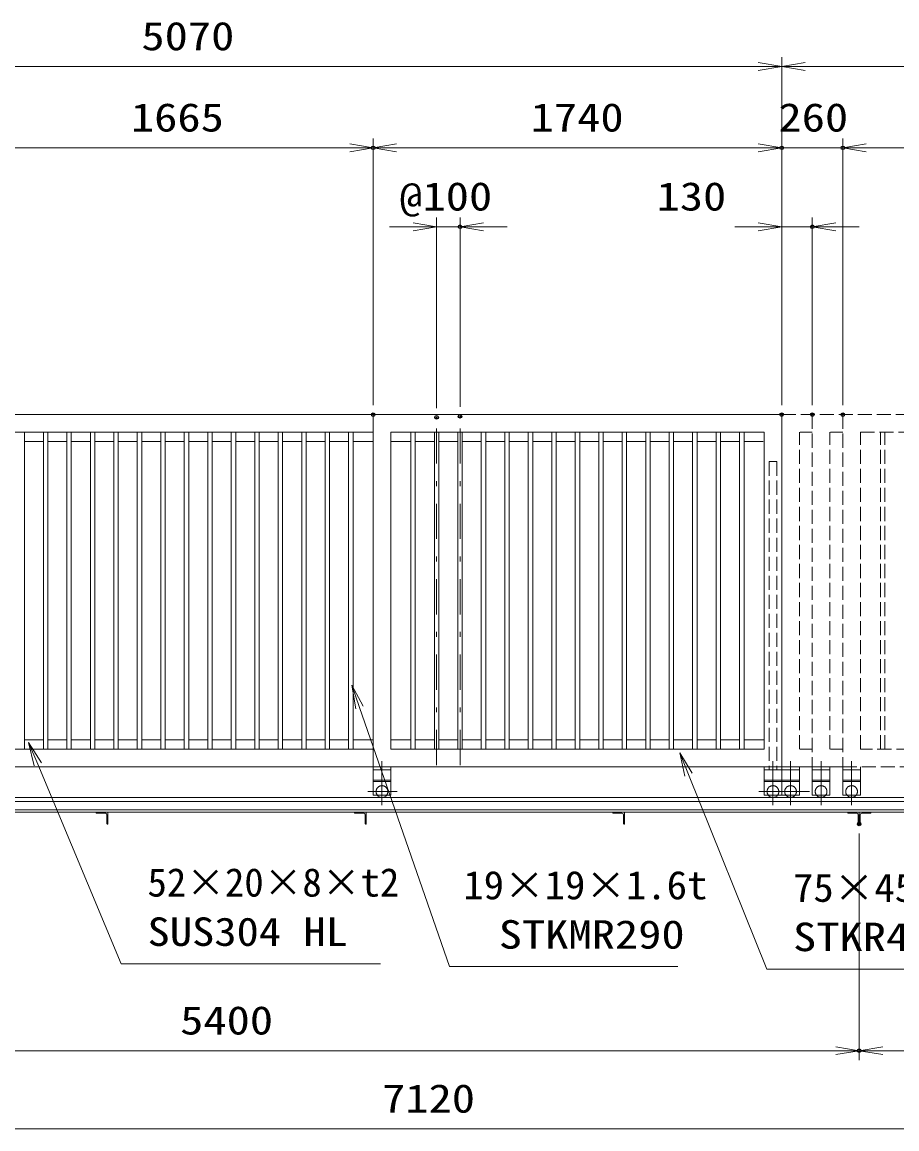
# Model space of a CAD drawing. Units: millimetres at full size. Extents: x -11880 to 11880, y -8400 to 8400.
# Drawn here: x -147 to 3578, y 756 to 5469 of the extents above; entities that cross this region are included whole.
import ezdxf
from ezdxf.enums import TextEntityAlignment as Align

# ---------------------------------------------------------------- set-up
doc = ezdxf.new("R2010")
doc.units = ezdxf.units.MM
doc.header["$LTSCALE"] = 30
doc.header["$PDMODE"] = 32
doc.header["$PDSIZE"] = 15
for name, pattern in [('USER1', [10.7, 5, -2.5, 0.7, -2.5]), ('USER2', [2.7, 2, -0.7]), ('USER4', [160, 100, -20, 20, -20]), ('USER5', [200, 100, -20, 20, -20, 20, -20]), ('USER6', [80, 60, -20])]:
    doc.linetypes.add(name, pattern=pattern)
for name, color, linetype, lineweight in [('0-2_外形線', 7, 'Continuous', 18), ('0-3_寸法線', 3, 'Continuous', 18), ('0-4_0', 7, 'Continuous', 18), ('0-8_軸線', 6, 'USER1', 18), ('0-9_01', 4, 'Continuous', 18), ('0-A_隠れ線', 4, 'USER2', 18)]:
    doc.layers.add(name, color=color, linetype=linetype, lineweight=lineweight)
doc.layers.add('0-5_DEFPOINTS', color=7, linetype='Continuous')
doc.styles.add('ＭＳ ゴシック', font='')
doc.styles.get('ＭＳ ゴシック').set_extended_font_data('MS Gothic')

# ---------------------------------------------------------------- blocks, each defined once
blk = doc.blocks.new('_OPEN')
at = {"layer": '0-4_0'}
blk.add_line((0, 0), (-30, 0), dxfattribs=at)
blk.add_lwpolyline([(-30, 5), (0, 0), (-30, -5)], dxfattribs=at)
blk = doc.blocks.new('S173')
at = {"layer": '0-3_寸法線'}
for points in [[(12806239.6, -26527250.9), (12777058, -26527250.9), (12765567.3, -26494163), (12764583.2, -26491329)], [(12766039.7, -26493998.9), (12764583.2, -26491329), (12765095, -26494327)]]:
    blk.add_lwpolyline(points, dxfattribs=at)
at = {"layer": '0-3_寸法線', "color": 254, "style": 'ＭＳ ゴシック'}
for s, width, p in [('19×19×1.6t', 1.05, (12778822, -26519760.4)), ('STKMR290', 1.2, (12783343.6, -26526060.4))]:
    blk.add_text(s, height=3637, dxfattribs=dict(at, width=width)).set_placement(p, align=Align.BOTTOM_LEFT)
blk = doc.blocks.new('S174')
at = {"layer": '0-3_寸法線'}
for points in [[(12768216.9, -26526901.2), (12735118.5, -26526901.2), (12724441.9, -26501418.3), (12723282.6, -26498651.4)], [(12724903.1, -26501225.1), (12723282.6, -26498651.4), (12723980.8, -26501611.5)]]:
    blk.add_lwpolyline(points, dxfattribs=at)
at = {"layer": '0-3_寸法線', "color": 254, "style": 'ＭＳ ゴシック'}
blk.add_text('52×20×8×t2', height=3637, dxfattribs=at).set_placement((12738466.5, -26519410.6), align=Align.BOTTOM_LEFT)
at = {"layer": '0-3_寸法線', "color": 254, "style": 'ＭＳ ゴシック', "width": 1.15}
blk.add_text('SUS304 HL', height=3637, dxfattribs=at).set_placement((12738466.5, -26525710.6), align=Align.BOTTOM_LEFT)
blk = doc.blocks.new('S177')
at = {"layer": '0-3_寸法線'}
for points in [[(12848503.8, -26527571.2), (12817594.2, -26527571.2), (12807587.8, -26502726.8), (12806467.1, -26499944.1)], [(12808051.6, -26502540), (12806467.1, -26499944.1), (12807124.1, -26502913.6)]]:
    blk.add_lwpolyline(points, dxfattribs=at)
at = {"layer": '0-3_寸法線', "color": 254, "style": 'ＭＳ ゴシック'}
for s, width, p in [('75×45×2.3t', 1.05, (12820942.2, -26520080.6)), ('STKR400', 1.2, (12820942.2, -26526380.6))]:
    blk.add_text(s, height=3637, dxfattribs=dict(at, width=width)).set_placement(p, align=Align.BOTTOM_LEFT)

msp = doc.modelspace()

# ---------------------------------------------------------------- linework, layer by layer
at = {"layer": '0-2_外形線'}
for p, q in [((-1982.46, 3798.01), (352.2, 3798.01)), ((352.2, 3798.01), (696.38, 3798.01)), ((1347.54, 2298.01), (1347.54, 3798.01)), ((3087.54, 3798.01), (3087.54, 2298.01)), ((-242.46, 3723.01), (343.77, 3723.01)), ((-137.96, 2373.01), (-137.96, 3723.01)), ((-56.96, 3683.01), (-137.96, 3683.01)), ((-56.96, 2373.01), (-56.96, 3723.01)), ((-37.96, 2373.01), (-37.96, 3723.01)), ((43.04, 3683.01), (-37.96, 3683.01)), ((43.04, 2373.01), (43.04, 3723.01)), ((62.04, 2373.01), (62.04, 3723.01)), ((143.04, 3683.01), (62.04, 3683.01)), ((143.04, 2373.01), (143.04, 3723.01)), ((162.04, 2373.01), (162.04, 3723.01)), ((243.04, 3683.01), (162.04, 3683.01)), ((243.04, 2373.01), (243.04, 3723.01)), ((262.04, 2373.01), (262.04, 3723.01)), ((343.04, 3683.01), (262.04, 3683.01)), ((343.04, 2373.01), (343.04, 3723.01)), ((343.77, 3723.01), (689.56, 3723.01)), ((362.04, 2373.01), (362.04, 3723.01)), ((443.04, 3683.01), (362.04, 3683.01)), ((443.04, 2373.01), (443.04, 3723.01)), ((462.04, 2373.01), (462.04, 3723.01)), ((543.04, 3683.01), (462.04, 3683.01)), ((543.04, 2373.01), (543.04, 3723.01)), ((562.04, 2373.01), (562.04, 3723.01)), ((643.04, 3683.01), (562.04, 3683.01)), ((643.04, 2373.01), (643.04, 3723.01)), ((662.04, 2373.01), (662.04, 3723.01)), ((743.04, 3683.01), (662.04, 3683.01)), ((689.56, 3723.01), (1347.54, 3723.01)), ((743.04, 2373.01), (743.04, 3723.01)), ((762.04, 2373.01), (762.04, 3723.01)), ((843.04, 3683.01), (762.04, 3683.01)), ((843.04, 2373.01), (843.04, 3723.01)), ((862.04, 2373.01), (862.04, 3723.01)), ((943.04, 3683.01), (862.04, 3683.01)), ((943.04, 2373.01), (943.04, 3723.01)), ((962.04, 2373.01), (962.04, 3723.01)), ((1043.04, 3683.01), (962.04, 3683.01)), ((1043.04, 2373.01), (1043.04, 3723.01)), ((1062.04, 2373.01), (1062.04, 3723.01)), ((1143.04, 3683.01), (1062.04, 3683.01)), ((1143.04, 2373.01), (1143.04, 3723.01)), ((1162.04, 2373.01), (1162.04, 3723.01)), ((1243.04, 3683.01), (1162.04, 3683.01)), ((1243.04, 2373.01), (1243.04, 3723.01)), ((1262.04, 2373.01), (1262.04, 3723.01)), ((1347.54, 3683.01), (1262.04, 3683.01)), ((1507.54, 3683.01), (1422.54, 3683.01)), ((1508.04, 2373.01), (1508.04, 3723.01)), ((1527.04, 2373.01), (1527.04, 3723.01)), ((1608.04, 3683.01), (1527.04, 3683.01)), ((1608.04, 2373.01), (1608.04, 3723.01)), ((1627.04, 2373.01), (1627.04, 3723.01)), ((1708.04, 3683.01), (1627.04, 3683.01)), ((1708.04, 2373.01), (1708.04, 3723.01)), ((1727.04, 2373.01), (1727.04, 3723.01)), ((1808.04, 3683.01), (1727.04, 3683.01)), ((1808.04, 2373.01), (1808.04, 3723.01)), ((1827.04, 2373.01), (1827.04, 3723.01)), ((1908.04, 3683.01), (1827.04, 3683.01)), ((1908.04, 2373.01), (1908.04, 3723.01)), ((1927.04, 2373.01), (1927.04, 3723.01)), ((2008.04, 3683.01), (1927.04, 3683.01)), ((2008.04, 2373.01), (2008.04, 3723.01)), ((2027.04, 2373.01), (2027.04, 3723.01)), ((2108.04, 3683.01), (2027.04, 3683.01)), ((2108.04, 2373.01), (2108.04, 3723.01)), ((2127.04, 2373.01), (2127.04, 3723.01)), ((2208.04, 3683.01), (2127.04, 3683.01)), ((2208.04, 2373.01), (2208.04, 3723.01)), ((2227.04, 2373.01), (2227.04, 3723.01)), ((2308.04, 3683.01), (2227.04, 3683.01)), ((2308.04, 2373.01), (2308.04, 3723.01)), ((2327.04, 2373.01), (2327.04, 3723.01)), ((2408.04, 3683.01), (2327.04, 3683.01)), ((2408.04, 2373.01), (2408.04, 3723.01)), ((2427.04, 2373.01), (2427.04, 3723.01)), ((2508.04, 3683.01), (2427.04, 3683.01)), ((2508.04, 2373.01), (2508.04, 3723.01)), ((2527.04, 2373.01), (2527.04, 3723.01)), ((2608.04, 3683.01), (2527.04, 3683.01)), ((2608.04, 2373.01), (2608.04, 3723.01)), ((2627.04, 2373.01), (2627.04, 3723.01)), ((2708.04, 3683.01), (2627.04, 3683.01)), ((2708.04, 2373.01), (2708.04, 3723.01)), ((2727.04, 2373.01), (2727.04, 3723.01)), ((2808.04, 3683.01), (2727.04, 3683.01)), ((2808.04, 2373.01), (2808.04, 3723.01)), ((2827.04, 2373.01), (2827.04, 3723.01)), ((2908.04, 3683.01), (2827.04, 3683.01)), ((2908.04, 2373.01), (2908.04, 3723.01)), ((2927.04, 2373.01), (2927.04, 3723.01)), ((3008.04, 3683.01), (2927.04, 3683.01)), ((-137.96, 2413.01), (-56.96, 2413.01)), ((-37.96, 2413.01), (43.04, 2413.01)), ((62.04, 2413.01), (143.04, 2413.01)), ((162.04, 2413.01), (243.04, 2413.01)), ((262.04, 2413.01), (343.04, 2413.01)), ((362.04, 2413.01), (443.04, 2413.01)), ((462.04, 2413.01), (543.04, 2413.01)), ((562.04, 2413.01), (643.04, 2413.01)), ((662.04, 2413.01), (743.04, 2413.01)), ((762.04, 2413.01), (843.04, 2413.01)), ((862.04, 2413.01), (943.04, 2413.01)), ((962.04, 2413.01), (1043.04, 2413.01)), ((1062.04, 2413.01), (1143.04, 2413.01)), ((1162.04, 2413.01), (1243.04, 2413.01)), ((1262.04, 2413.01), (1347.54, 2413.01)), ((1422.54, 2413.01), (1508.04, 2413.01)), ((1527.54, 2413.01), (1608.04, 2413.01)), ((1627.54, 2413.01), (1708.04, 2413.01)), ((1727.54, 2413.01), (1808.04, 2413.01)), ((1827.54, 2413.01), (1908.04, 2413.01)), ((1927.54, 2413.01), (2008.04, 2413.01)), ((2027.54, 2413.01), (2108.04, 2413.01)), ((2127.54, 2413.01), (2208.04, 2413.01)), ((2227.54, 2413.01), (2308.04, 2413.01)), ((2327.54, 2413.01), (2408.04, 2413.01)), ((2427.54, 2413.01), (2508.04, 2413.01)), ((2527.54, 2413.01), (2608.04, 2413.01)), ((2627.54, 2413.01), (2708.04, 2413.01)), ((2727.54, 2413.01), (2807.54, 2413.01)), ((2727.54, 2413.01), (2808.04, 2413.01)), ((2827.54, 2413.01), (2908.04, 2413.01)), ((2927.54, 2413.01), (3012.54, 2413.01)), ((-242.46, 2373.01), (1347.54, 2373.01)), ((-1927.46, 2298.01), (1347.54, 2298.01)), ((1422.54, 2298.01), (3087.54, 2298.01)), ((-2102.46, 2168.01), (5125.54, 2168.01)), ((-1982.46, 2150.51), (5125.54, 2150.51)), ((-2102.46, 2104.51), (5125.54, 2104.51)), ((-1982.46, 2114.81), (5125.54, 2114.81)), ((167.54, 2103.51), (167.54, 2104.51)), ((207.04, 2100.51), (170.54, 2100.51)), ((213.54, 2057.51), (213.54, 2094.01)), ((217.54, 2104.51), (217.54, 2054.51)), ((1307.04, 2100.51), (1270.54, 2100.51)), ((1313.54, 2057.51), (1313.54, 2094.01)), ((1317.54, 2104.51), (1317.54, 2054.51)), ((1317.54, 2103.51), (1317.54, 2104.51)), ((2407.04, 2100.51), (2370.54, 2100.51)), ((2413.54, 2057.51), (2413.54, 2094.01)), ((3367.54, 2103.51), (3367.54, 2104.51)), ((3407.04, 2100.51), (3370.54, 2100.51)), ((3413.54, 2057.51), (3413.54, 2094.01)), ((3417.54, 2104.51), (3417.54, 2054.51)), ((3417.54, 2104.51), (3417.54, 2054.51)), ((3421.54, 2057.51), (3421.54, 2094.01)), ((3428.04, 2100.51), (3464.54, 2100.51)), ((3467.54, 2103.51), (3467.54, 2104.51)), ((217.54, 2054.51), (216.54, 2054.51)), ((1317.54, 2054.51), (1316.54, 2054.51)), ((3417.54, 2054.51), (3416.54, 2054.51)), ((3417.54, 2054.51), (3418.54, 2054.51))]:
    msp.add_line(p, q, dxfattribs=at)
for points in [[(696.38, 3798.01), (1347.54, 3798.01), (3087.54, 3798.01)], [(2417.54, 2104.51), (2417.54, 2054.51), (2416.54, 2054.51)]]:
    msp.add_lwpolyline(points, dxfattribs=at)
msp.add_lwpolyline([(3012.54, 2373.01), (1422.54, 2373.01), (1422.54, 3723.01), (3012.54, 3723.01)], close=True, dxfattribs=at)
for centre, radius, start, end in [((170.54, 2103.51), 3, 180, 270), ((207.04, 2094.01), 6.5, 0, 90), ((1270.54, 2103.51), 3, 180, 270), ((1307.04, 2094.01), 6.5, 0, 90), ((2370.54, 2103.51), 3, 180, 270), ((2407.04, 2094.01), 6.5, 0, 90), ((3370.54, 2103.51), 3, 180, 270), ((3407.04, 2094.01), 6.5, 0, 90), ((3428.04, 2094.01), 6.5, 90, 180), ((3464.54, 2103.51), 3, 270, 0), ((216.54, 2057.51), 3, 180, 270), ((1316.54, 2057.51), 3, 180, 270), ((2416.54, 2057.51), 3, 180, 270), ((3416.54, 2057.51), 3, 180, 270), ((3418.54, 2057.51), 3, 270, 0)]:
    msp.add_arc(centre, radius, start, end, dxfattribs=at)
at = {"layer": '0-3_寸法線'}
for p, q in [((3087.54, 5280.63), (-1982.46, 5280.63)), ((3087.54, 3838.01), (3087.54, 5320.63)), ((3087.54, 3838.01), (3087.54, 5320.63)), ((3087.54, 5280.63), (5137.54, 5280.63)), ((1347.54, 3838.01), (1347.54, 4974.33)), ((1347.54, 3838.01), (1347.54, 4974.33)), ((3087.54, 3838.01), (3087.54, 4974.33)), ((3087.54, 3838.01), (3087.54, 4974.33)), ((3347.54, 3838.01), (3347.54, 4974.33)), ((3347.54, 3838.01), (3347.54, 4974.33)), ((1347.54, 4934.33), (-317.46, 4934.33)), ((3087.54, 4934.33), (1347.54, 4934.33)), ((2987.54, 4934.33), (2887.54, 4934.33)), ((3347.54, 4934.33), (3087.54, 4934.33)), ((5087.54, 4934.33), (3347.54, 4934.33)), ((3447.54, 4934.33), (3547.54, 4934.33)), ((1617.54, 3826.11), (1617.54, 4638.01)), ((1717.54, 3830.51), (1717.54, 4638.01)), ((3087.54, 3838.01), (3087.54, 4638.01)), ((3217.54, 3838.01), (3217.54, 4638.01)), ((1517.54, 4598.01), (1417.54, 4598.01)), ((1617.54, 4598.01), (1717.54, 4598.01)), ((1817.54, 4598.01), (1917.54, 4598.01)), ((2987.54, 4598.01), (2887.54, 4598.01)), ((3087.54, 4598.01), (3217.54, 4598.01)), ((3317.54, 4598.01), (3417.54, 4598.01)), ((3417.54, 2014.51), (3417.54, 1049.17)), ((3417.54, 2014.51), (3417.54, 1049.17)), ((-1982.46, 1089.17), (3417.54, 1089.17)), ((3417.54, 1089.17), (5137.54, 1089.17)), ((-1982.46, 756.46), (5137.54, 756.46))]:
    msp.add_line(p, q, dxfattribs=at)
at = {"layer": '0-5_DEFPOINTS'}
for p in [(1347.54, 4934.33), (3087.54, 4934.33), (3347.54, 4934.33), (1717.54, 4598.01), (3217.54, 4598.01), (1347.54, 3798.01), (1617.54, 3786.11), (1717.54, 3790.51), (3087.54, 3798.01), (3217.54, 3798.01), (3347.54, 3798.01), (3417.54, 2054.51), (3417.54, 1089.17)]:
    msp.add_point(p, dxfattribs=at)
at = {"layer": '0-8_軸線'}
for p, q in [((1617.54, 2305.51), (1617.54, 3790.51)), ((1717.54, 2305.51), (1717.54, 3790.51))]:
    msp.add_line(p, q, dxfattribs=at)
at = {"layer": '0-9_01', "color": 7, "linetype": 'USER5'}
for p, q in [((3217.54, 2373.01), (3165.54, 2373.01)), ((3347.54, 2373.01), (3295.54, 2373.01)), ((3090.54, 2298.01), (3217.54, 2298.01)), ((3220.54, 2298.01), (3347.54, 2298.01))]:
    msp.add_line(p, q, dxfattribs=at)
at = {"layer": '0-9_01', "linetype": 'USER4'}
for p, q in [((1385.04, 2322.33), (1385.04, 2135.21)), ((3050.04, 2322.33), (3050.04, 2135.21)), ((3125.04, 2322.33), (3125.04, 2135.21)), ((3255.05, 2322.33), (3255.05, 2135.21)), ((3385.04, 2322.33), (3385.04, 2135.21)), ((1450.15, 2193.01), (1324.82, 2193.01)), ((3115.15, 2193.01), (2989.82, 2193.01)), ((3205.15, 2193.01), (3067.82, 2193.01))]:
    msp.add_line(p, q, dxfattribs=at)
at = {"layer": '0-9_01', "color": 7}
for p, q in [((1347.54, 2298.01), (1347.54, 2178.01)), ((1422.54, 2298.01), (1347.54, 2298.01)), ((1422.54, 2286.01), (1347.54, 2286.01)), ((1422.54, 2298.01), (1422.54, 2178.01)), ((3012.54, 2298.01), (3012.54, 2178.01)), ((3087.54, 2286.01), (3012.54, 2286.01)), ((1422.54, 2241.01), (1347.54, 2241.01)), ((3087.54, 2241.01), (3012.54, 2241.01)), ((1422.54, 2178.01), (1347.54, 2178.01))]:
    msp.add_line(p, q, dxfattribs=at)
at = {"layer": '0-9_01', "linetype": 'USER5'}
for p, q in [((3162.54, 2286.01), (3087.54, 2286.01)), ((3162.54, 2298.01), (3162.54, 2178.01)), ((3217.54, 2298.01), (3217.54, 2178.01)), ((3292.54, 2286.01), (3217.54, 2286.01)), ((3347.54, 2298.01), (3347.54, 2178.01)), ((3422.54, 2286.01), (3347.54, 2286.01)), ((3162.54, 2241.01), (3087.54, 2241.01)), ((3162.54, 2235.01), (3087.54, 2235.01)), ((3292.54, 2241.01), (3217.54, 2241.01)), ((3292.54, 2235.01), (3217.54, 2235.01)), ((3422.54, 2241.01), (3347.54, 2241.01)), ((3422.54, 2235.01), (3347.54, 2235.01)), ((3162.54, 2178.01), (3087.54, 2178.01))]:
    msp.add_line(p, q, dxfattribs=at)
at = {"layer": '0-9_01', "linetype": 'USER6'}
for p, q in [((1422.54, 2235.01), (1347.54, 2235.01)), ((3087.54, 2235.01), (3012.54, 2235.01))]:
    msp.add_line(p, q, dxfattribs=at)
at = {"layer": '0-9_01', "color": 7}
msp.add_lwpolyline([(3087.54, 2298.01), (3087.54, 2178.01), (3012.54, 2178.01)], dxfattribs=at)
at = {"layer": '0-9_01', "linetype": 'USER5'}
for points in [[(3292.54, 2298.01), (3292.54, 2178.01), (3217.54, 2178.01)], [(3422.54, 2298.01), (3422.54, 2178.01), (3347.54, 2178.01)]]:
    msp.add_lwpolyline(points, dxfattribs=at)
at = {"layer": '0-9_01', "linetype": 'USER6'}
for centre in [(1385.04, 2193.01), (3050.04, 2193.01)]:
    msp.add_arc(centre, 25, 323.1301, 216.8699, dxfattribs=at)
at = {"layer": '0-9_01', "linetype": 'USER5'}
for centre, start, end in [((3125.04, 2193.01), 323.1301, 216.8699), ((3255.05, 2193.01), 323.1301, 216.8699), ((3385.04, 2193.01), 323.1301, 216.8699), ((3125.04, 2193.01), 216.8699, 323.1301), ((3255.05, 2193.01), 216.8699, 323.1301), ((3385.04, 2193.01), 216.8699, 323.1301)]:
    msp.add_arc(centre, 25, start, end, dxfattribs=at)
at = {"layer": '0-9_01', "color": 7}
for centre in [(1385.04, 2193.01), (3050.04, 2193.01)]:
    msp.add_arc(centre, 25, 216.8699, 323.1301, dxfattribs=at)
at = {"layer": '0-A_隠れ線'}
for p, q in [((3087.54, 3798.01), (5087.54, 3798.01)), ((3217.54, 3798.01), (3217.54, 2298.01)), ((3347.54, 3798.01), (3347.54, 2298.01)), ((3162.54, 2373.01), (3162.54, 3723.01)), ((3165.54, 3723.01), (3217.54, 3723.01)), ((3292.54, 2373.01), (3292.54, 3723.01)), ((3295.54, 3723.01), (3347.54, 3723.01)), ((3508.04, 2373.01), (3508.04, 3723.01)), ((3527.04, 2373.01), (3527.04, 3723.01)), ((3066.04, 3598.01), (3066.04, 2286.01)), ((3347.54, 2298.01), (5087.54, 2298.01))]:
    msp.add_line(p, q, dxfattribs=at)
msp.add_lwpolyline([(5012.54, 2373.01), (3422.54, 2373.01), (3422.54, 3723.01), (5012.54, 3723.01)], close=True, dxfattribs=at)
msp.add_lwpolyline([(3066.04, 3598.01), (3034.04, 3598.01), (3034.04, 2286.01)], dxfattribs=at)

# ---------------------------------------------------------------- block references
at = {"layer": '0-3_寸法線'}
for name, p, xscale, yscale in [('_OPEN', (3087.54, 5280.63), 3.333333, 3.333333), ('_OPEN', (1347.54, 4934.33), 3.333333, 3.333333), ('_OPEN', (3087.54, 4934.33), 3.333333, 3.333333), ('_OPEN', (3087.54, 4934.33), 3.333333, 3.333333), ('_OPEN', (1617.54, 4598.01), 3.333333, 3.333333), ('_OPEN', (3087.54, 4598.01), 3.333333, 3.333333), ('S173', (-424229.03, 885689.45), 0.03333333, 0.03333333), ('S174', (-424229.03, 885689.45), 0.03333333, 0.03333333), ('S177', (-424229.03, 885689.45), 0.03333333, 0.03333333), ('_OPEN', (3417.54, 1089.17), 3.333333, 3.333333)]:
    msp.add_blockref(name, p, dxfattribs=dict(at, xscale=xscale, yscale=yscale))
at = {"layer": '0-3_寸法線', "xscale": 3.333333, "yscale": 3.333333, "rotation": 180}
for p in [(3087.54, 5280.63), (1347.54, 4934.33), (3347.54, 4934.33), (3347.54, 4934.33), (1717.54, 4598.01), (3217.54, 4598.01), (3417.54, 1089.17)]:
    msp.add_blockref('_OPEN', p, dxfattribs=at)

# ---------------------------------------------------------------- texts
at = {"layer": '0-3_寸法線', "color": 254, "style": 'ＭＳ ゴシック', "width": 1.2}
for s, p in [('5070', (360.54, 5313.32)), ('1665', (315.84, 4967.02)), ('1740', (2018.34, 4967.02)), ('260', (3073.54, 4967.02)), ('@100', (1458.74, 4630.69)), ('130', (2554.42, 4630.69)), ('5400', (525.54, 1121.86)), ('7120', (1385.54, 789.15))]:
    msp.add_text(s, height=121.2, dxfattribs=at).set_placement(p, align=Align.BOTTOM_LEFT)

doc.saveas('drawing.dxf')
